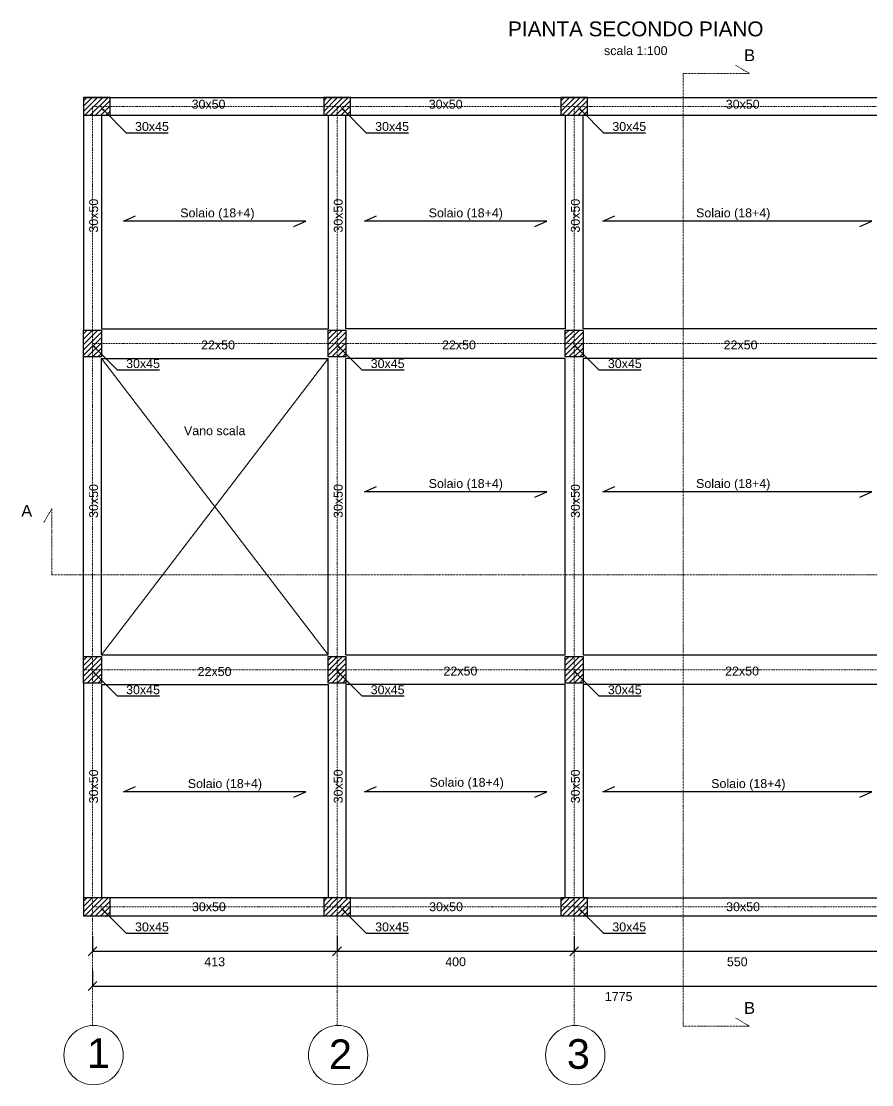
# Model space of a CAD drawing. Header units: millimetres. Extents: x -455371 to 117772, y -78417 to 116564.
# Drawn here: x -60691 to -46347, y -22450 to -4514 of the extents above; entities that cross this region are included whole.
import ezdxf
from ezdxf import colors
from ezdxf.entities.mleader import LeaderData, LeaderLine
from ezdxf.math import Vec2, Vec3

# ---------------------------------------------------------------- set-up
doc = ezdxf.new("R2010")
doc.units = ezdxf.units.MM
doc.linetypes.add('TRATTOPUNTO', pattern=[25.4, 12.7, -6.35, 0, -6.35])
doc.layers.get('0').update_dxf_attribs({"color": 255})
for name, color, linetype, lineweight in [('Cls', 7, 'Continuous', 25), ('fili fissi', 210, 'Continuous', 18), ('fili fissi tratteggiati', 210, 'TRATTOPUNTO', 18), ('quote', 5, 'Continuous', 15), ('Scritte', 7, 'Continuous', 15)]:
    doc.layers.add(name, color=color, linetype=linetype, lineweight=lineweight)
doc.layers.add('RETINI', color=253, linetype='Continuous')
doc.styles.get("Standard").update_dxf_attribs({"font": 'arial.ttf'})
doc.dimstyles.new('scala1 a 100', dxfattribs={"dimtxt": 150, "dimasz": 150, "dimexe": 0.18, "dimexo": 250, "dimgap": 100, "dimtad": 2, "dimdec": 0, "dimlfac": 0.1, "dimzin": 0, "dimdsep": 46, "dimtxsty": 'Standard', "dimblk": 'OBLIQUE', "dimcen": -100, "dimadec": 0, "dimazin": 0, "dimtfac": 1, "dimtdec": 0, "dimtofl": 0, "dimtmove": 0, "dimatfit": 3, "dimfxl": 250, "dimfxlon": 1, "dimtolj": 1, "dimtzin": 0, "dimarcsym": 0})

# ---------------------------------------------------------------- blocks, each defined once
blk = doc.blocks.new('_Oblique')
at = {"color": 0, "linetype": 'ByBlock', "lineweight": -2}
blk.add_line((-0.5, -0.5), (0.5, 0.5), dxfattribs=at)
blk = doc.blocks.new('*D2142')
at = {"layer": 'Defpoints', "color": 0, "transparency": 16777216}
for p in [(-59490, -19450), (-55365, -19450), (-55365, -20200)]:
    blk.add_point(p, dxfattribs=at)
at = {"layer": 'quote', "color": 0, "lineweight": -2, "transparency": 16777216}
for p, q in [((-59490, -19950), (-59490, -20200)), ((-55365, -19950), (-55365, -20200)), ((-59490, -20200), (-55365, -20200))]:
    blk.add_line(p, q, dxfattribs=at)
at = {"layer": 'quote', "color": 0, "lineweight": -2, "transparency": 16777216, "xscale": 150, "yscale": 150, "zscale": 150, "rotation": 180}
blk.add_blockref('_Oblique', (-59490, -20200), dxfattribs=at)
at = {"layer": 'quote', "color": 0, "lineweight": -2, "transparency": 16777216, "xscale": 150, "yscale": 150, "zscale": 150}
blk.add_blockref('_Oblique', (-55365, -20200), dxfattribs=at)
at = {"layer": 'quote', "color": 0, "transparency": 16777216, "insert": (-57428, -20377), "char_height": 150, "attachment_point": 5}
blk.add_mtext('\\A1;413', dxfattribs=at)
blk = doc.blocks.new('*D2143')
at = {"layer": 'Defpoints', "color": 0, "transparency": 16777216}
for p in [(-55365, -19450), (-51365, -19450), (-51365, -20200)]:
    blk.add_point(p, dxfattribs=at)
at = {"layer": 'quote', "color": 0, "lineweight": -2, "transparency": 16777216}
for p, q in [((-55365, -19950), (-55365, -20200)), ((-51365, -19950), (-51365, -20200)), ((-55365, -20200), (-51365, -20200))]:
    blk.add_line(p, q, dxfattribs=at)
at = {"layer": 'quote', "color": 0, "lineweight": -2, "transparency": 16777216, "xscale": 150, "yscale": 150, "zscale": 150, "rotation": 180}
blk.add_blockref('_Oblique', (-55365, -20200), dxfattribs=at)
at = {"layer": 'quote', "color": 0, "lineweight": -2, "transparency": 16777216, "xscale": 150, "yscale": 150, "zscale": 150}
blk.add_blockref('_Oblique', (-51365, -20200), dxfattribs=at)
at = {"layer": 'quote', "color": 0, "transparency": 16777216, "insert": (-53365, -20377), "char_height": 150, "attachment_point": 5}
blk.add_mtext('\\A1;400', dxfattribs=at)
blk = doc.blocks.new('*D2144')
at = {"layer": 'Defpoints', "color": 0, "transparency": 16777216}
for p in [(-51365, -19450), (-45865, -19450), (-45865, -20200)]:
    blk.add_point(p, dxfattribs=at)
at = {"layer": 'quote', "color": 0, "lineweight": -2, "transparency": 16777216}
for p, q in [((-51365, -19950), (-51365, -20200)), ((-45865, -19950), (-45865, -20200)), ((-51365, -20200), (-45865, -20200))]:
    blk.add_line(p, q, dxfattribs=at)
at = {"layer": 'quote', "color": 0, "lineweight": -2, "transparency": 16777216, "xscale": 150, "yscale": 150, "zscale": 150, "rotation": 180}
blk.add_blockref('_Oblique', (-51365, -20200), dxfattribs=at)
at = {"layer": 'quote', "color": 0, "lineweight": -2, "transparency": 16777216, "xscale": 150, "yscale": 150, "zscale": 150}
blk.add_blockref('_Oblique', (-45865, -20200), dxfattribs=at)
at = {"layer": 'quote', "color": 0, "transparency": 16777216, "insert": (-48615, -20377), "char_height": 150, "attachment_point": 5}
blk.add_mtext('\\A1;550', dxfattribs=at)
blk = doc.blocks.new('*D2138')
at = {"layer": 'Defpoints', "color": 0, "transparency": 16777216}
for p in [(-59490, -19450), (-41740, -19450), (-41740, -20786)]:
    blk.add_point(p, dxfattribs=at)
at = {"layer": 'quote', "color": 0, "lineweight": -2, "transparency": 16777216}
for p, q in [((-59490, -20536), (-59490, -20786)), ((-41740, -20536), (-41740, -20786)), ((-59490, -20786), (-41740, -20786))]:
    blk.add_line(p, q, dxfattribs=at)
at = {"layer": 'quote', "color": 0, "lineweight": -2, "transparency": 16777216, "xscale": 150, "yscale": 150, "zscale": 150, "rotation": 180}
blk.add_blockref('_Oblique', (-59490, -20786), dxfattribs=at)
at = {"layer": 'quote', "color": 0, "lineweight": -2, "transparency": 16777216, "xscale": 150, "yscale": 150, "zscale": 150}
blk.add_blockref('_Oblique', (-41740, -20786), dxfattribs=at)
at = {"layer": 'quote', "color": 0, "transparency": 16777216, "insert": (-50615, -20963), "char_height": 150, "attachment_point": 5}
blk.add_mtext('\\A1;1775', dxfattribs=at)

msp = doc.modelspace()

# ---------------------------------------------------------------- hatches: boundary and pattern name
at = {"layer": 'RETINI'}
h = msp.add_hatch(dxfattribs=at)
h.set_pattern_fill('ANSI31', color=256, scale=20)
h.set_pattern_definition([(45, (43891.82, -52022.914), (-44.90128, 44.90128), [])])
h.paths.add_polyline_path([(-59490.3, -5800.4), (-59640.3, -5800.4), (-59640.3, -6100.4), (-59490.3, -6100.4)])
h.paths.add_polyline_path([(-59190.3, -5800.4), (-59490.3, -5800.4), (-59490.3, -6100.4), (-59190.3, -6100.4)])
h = msp.add_hatch(dxfattribs=at)
h.set_pattern_fill('ANSI31', color=256, scale=20)
h.set_pattern_definition([(45, (47941.82, -52022.914), (-44.90128, 44.90128), [])])
h.paths.add_polyline_path([(-55440.3, -5800.4), (-55590.3, -5800.4), (-55590.3, -6100.4), (-55440.3, -6100.4)])
h.paths.add_polyline_path([(-55140.3, -5800.4), (-55440.3, -5800.4), (-55440.3, -6100.4), (-55140.3, -6100.4)])
h = msp.add_hatch(dxfattribs=at)
h.set_pattern_fill('ANSI31', color=256, scale=20)
h.set_pattern_definition([(45, (51941.82, -52022.914), (-44.90128, 44.90128), [])])
h.paths.add_polyline_path([(-51440.3, -5800.4), (-51590.3, -5800.4), (-51590.3, -6100.4), (-51440.3, -6100.4)])
h.paths.add_polyline_path([(-51140.3, -5800.4), (-51440.3, -5800.4), (-51440.3, -6100.4), (-51140.3, -6100.4)])
h = msp.add_hatch(dxfattribs=at)
h.set_pattern_fill('ANSI31', color=256, scale=20)
h.set_pattern_definition([(45, (30902.244, 5500), (-44.90128, 44.90128), [])])
h.paths.add_polyline_path([(-59490.3, -9725.4), (-59640.3, -9725.4), (-59640.3, -10175.4), (-59490.3, -10175.4)])
h.paths.add_polyline_path([(-59340.3, -9725.4), (-59490.3, -9725.4), (-59490.3, -9950.4), (-59340.3, -9950.4)])
h.paths.add_polyline_path([(-59340.3, -9950.4), (-59490.3, -9950.4), (-59490.3, -10175.4), (-59340.3, -10175.4)])
h = msp.add_hatch(dxfattribs=at)
h.set_pattern_fill('ANSI31', color=256, scale=20)
h.set_pattern_definition([(45, (35027.244, 5500), (-44.90128, 44.90128), [])])
h.paths.add_polyline_path([(-55365.3, -9725.4), (-55515.3, -9725.4), (-55515.3, -10175.4), (-55365.3, -10175.4)])
h.paths.add_polyline_path([(-55215.3, -9725.4), (-55365.3, -9725.4), (-55365.3, -9950.4), (-55215.3, -9950.4)])
h.paths.add_polyline_path([(-55215.3, -9950.4), (-55365.3, -9950.4), (-55365.3, -10175.4), (-55215.3, -10175.4)])
h = msp.add_hatch(dxfattribs=at)
h.set_pattern_fill('ANSI31', color=256, scale=20)
h.set_pattern_definition([(45, (39027.244, 5500), (-44.90128, 44.90128), [])])
h.paths.add_polyline_path([(-51365.3, -9725.4), (-51515.3, -9725.4), (-51515.3, -10175.4), (-51365.3, -10175.4)])
h.paths.add_polyline_path([(-51215.3, -9725.4), (-51365.3, -9725.4), (-51365.3, -9950.4), (-51215.3, -9950.4)])
h.paths.add_polyline_path([(-51215.3, -9950.4), (-51365.3, -9950.4), (-51365.3, -10175.4), (-51215.3, -10175.4)])
h = msp.add_hatch(dxfattribs=at)
h.set_pattern_fill('ANSI31', color=256, scale=20)
h.set_pattern_definition([(45, (30902.244, 1e-11), (-44.90128, 44.90128), [])])
h.paths.add_polyline_path([(-59490.3, -15225.4), (-59640.3, -15225.4), (-59640.3, -15675.4), (-59490.3, -15675.4)])
h.paths.add_polyline_path([(-59340.3, -15225.4), (-59490.3, -15225.4), (-59490.3, -15450.4), (-59340.3, -15450.4)])
h.paths.add_polyline_path([(-59340.3, -15450.4), (-59490.3, -15450.4), (-59490.3, -15675.4), (-59340.3, -15675.4)])
h = msp.add_hatch(dxfattribs=at)
h.set_pattern_fill('ANSI31', color=256, scale=20)
h.set_pattern_definition([(45, (35027.244, 1e-11), (-44.90128, 44.90128), [])])
h.paths.add_polyline_path([(-55365.3, -15225.4), (-55515.3, -15225.4), (-55515.3, -15675.4), (-55365.3, -15675.4)])
h.paths.add_polyline_path([(-55215.3, -15225.4), (-55365.3, -15225.4), (-55365.3, -15450.4), (-55215.3, -15450.4)])
h.paths.add_polyline_path([(-55215.3, -15450.4), (-55365.3, -15450.4), (-55365.3, -15675.4), (-55215.3, -15675.4)])
h = msp.add_hatch(dxfattribs=at)
h.set_pattern_fill('ANSI31', color=256, scale=20)
h.set_pattern_definition([(45, (39027.244, 3e-10), (-44.90128, 44.90128), [])])
h.paths.add_polyline_path([(-51365.3, -15225.4), (-51515.3, -15225.4), (-51515.3, -15675.4), (-51365.3, -15675.4)])
h.paths.add_polyline_path([(-51215.3, -15225.4), (-51365.3, -15225.4), (-51365.3, -15450.4), (-51215.3, -15450.4)])
h.paths.add_polyline_path([(-51215.3, -15450.4), (-51365.3, -15450.4), (-51365.3, -15675.4), (-51215.3, -15675.4)])
h = msp.add_hatch(dxfattribs=at)
h.set_pattern_fill('ANSI31', color=256, scale=20)
h.set_pattern_definition([(45, (43891.82, -65522.914), (-44.90128, 44.90128), [])])
h.paths.add_polyline_path([(-59490.3, -19300.4), (-59640.3, -19300.4), (-59640.3, -19600.4), (-59490.3, -19600.4)])
h.paths.add_polyline_path([(-59190.3, -19300.4), (-59490.3, -19300.4), (-59490.3, -19600.4), (-59190.3, -19600.4)])
h = msp.add_hatch(dxfattribs=at)
h.set_pattern_fill('ANSI31', color=256, scale=20)
h.set_pattern_definition([(45, (47941.82, -65522.914), (-44.90128, 44.90128), [])])
h.paths.add_polyline_path([(-55440.3, -19300.4), (-55590.3, -19300.4), (-55590.3, -19600.4), (-55440.3, -19600.4)])
h.paths.add_polyline_path([(-55140.3, -19300.4), (-55440.3, -19300.4), (-55440.3, -19600.4), (-55140.3, -19600.4)])
h = msp.add_hatch(dxfattribs=at)
h.set_pattern_fill('ANSI31', color=256, scale=20)
h.set_pattern_definition([(45, (51941.82, -65522.914), (-44.90128, 44.90128), [])])
h.paths.add_polyline_path([(-51440.3, -19300.4), (-51590.3, -19300.4), (-51590.3, -19600.4), (-51440.3, -19600.4)])
h.paths.add_polyline_path([(-51140.3, -19300.4), (-51440.3, -19300.4), (-51440.3, -19600.4), (-51140.3, -19600.4)])

# ---------------------------------------------------------------- linework, layer by layer
at = {"layer": 'Cls'}
for points in [[(-59640.3, -5800.4), (-55615.3, -5800.4)], [(-59640.3, -5800.4), (-59640.3, -6100.4), (-59190.3, -6100.4), (-59190.3, -5800.4), (-59640.3, -5800.4), (-59640.3, -5950.4)], [(-55615.3, -5800.4), (-51640.3, -5800.4)], [(-55590.3, -5800.4), (-55590.3, -6100.4), (-55140.3, -6100.4), (-55140.3, -5800.4), (-55590.3, -5800.4), (-55590.3, -5950.4)], [(-51640.3, -5800.4), (-51090.3, -5800.4)], [(-51590.3, -5800.4), (-51590.3, -6100.4), (-51140.3, -6100.4), (-51140.3, -5800.4), (-51590.3, -5800.4), (-51590.3, -5950.4)], [(-51090.3, -5800.4), (-46140.3, -5800.4)], [(-59640.3, -6100.4), (-59640.3, -9725.4)], [(-59340.3, -6100.4), (-59340.3, -9700.4)], [(-59340.3, -6100.4), (-55515.3, -6100.4), (-55515.3, -9700.4)], [(-55215.3, -9700.4), (-55215.3, -6100.4), (-51515.3, -6100.4), (-51515.3, -9700.4), (-55215.3, -9700.4)], [(-56092.5, -7977.8), (-55890.2, -7887.9), (-57427.8, -7887.9), (-58965.4, -7887.9), (-58763.1, -7798.1)], [(-52030, -7977.8), (-51827.7, -7887.9), (-53365.3, -7887.9), (-54902.9, -7887.9), (-54700.6, -7798.1)], [(-46550, -7977.8), (-46347.6, -7887.9), (-49342.9, -7887.9), (-50880.5, -7887.9), (-50678.2, -7798.1)], [(-59640.3, -10175.4), (-59640.3, -9725.4), (-59340.3, -9725.4), (-59340.3, -10175.4), (-59640.3, -10175.4)], [(-59340.3, -9700.4), (-55515.3, -9700.4)], [(-55515.3, -10175.4), (-55515.3, -9725.4), (-55215.3, -9725.4), (-55215.3, -10175.4), (-55515.3, -10175.4)], [(-51515.3, -10175.4), (-51515.3, -9725.4), (-51215.3, -9725.4), (-51215.3, -10175.4), (-51515.3, -10175.4)], [(-59640.3, -15225.4), (-59640.3, -10175.4)], [(-59340.3, -15200.4), (-59340.3, -10200.4)], [(-59340.3, -10200.4), (-55515.3, -10200.4)], [(-55515.3, -15200.4), (-55515.3, -10200.4)], [(-55215.3, -15200.4), (-55215.3, -10200.4)], [(-55215.3, -15200.4), (-51515.3, -15200.4), (-51515.3, -10200.4), (-55215.3, -10200.4)], [(-46015.3, -10200.4), (-51215.3, -10200.4), (-51215.3, -15200.4), (-46015.3, -15200.4)], [(-52030, -12542.3), (-51827.7, -12452.5), (-53365.3, -12452.5), (-54902.9, -12452.5), (-54700.6, -12362.7)], [(-46550, -12542.3), (-46347.6, -12452.5), (-49342.9, -12452.5), (-50880.5, -12452.5), (-50678.2, -12362.7)], [(-59640.3, -15675.4), (-59640.3, -15225.4), (-59340.3, -15225.4), (-59340.3, -15675.4), (-59640.3, -15675.4)], [(-59340.3, -15200.4), (-55515.3, -15200.4)], [(-55515.3, -15675.4), (-55515.3, -15225.4), (-55215.3, -15225.4), (-55215.3, -15675.4), (-55515.3, -15675.4)], [(-51515.3, -15675.4), (-51515.3, -15225.4), (-51215.3, -15225.4), (-51215.3, -15675.4), (-51515.3, -15675.4)], [(-59640.3, -15675.4), (-59640.3, -19300.4)], [(-59340.3, -15700.4), (-59340.3, -19300.4)], [(-55515.3, -15700.4), (-55515.3, -19300.4), (-59340.3, -19300.4)], [(-59340.3, -15700.4), (-55515.3, -15700.4)], [(-55215.3, -19300.4), (-51515.3, -19300.4), (-51515.3, -15700.4), (-55215.3, -15700.4)], [(-55215.3, -15700.4), (-55215.3, -19300.4)], [(-56092.5, -17602.8), (-55890.2, -17512.9), (-57427.8, -17512.9), (-58965.4, -17512.9), (-58763.1, -17423.1)], [(-52030, -17602.8), (-51827.7, -17512.9), (-53365.3, -17512.9), (-54902.9, -17512.9), (-54700.6, -17423.1)], [(-46550, -17602.8), (-46347.6, -17512.9), (-49342.9, -17512.9), (-50880.5, -17512.9), (-50678.2, -17423.1)], [(-59640.3, -19300.4), (-59640.3, -19600.4), (-59190.3, -19600.4), (-59190.3, -19300.4), (-59640.3, -19300.4), (-59640.3, -19450.4)], [(-55590.3, -19300.4), (-55590.3, -19600.4), (-55140.3, -19600.4), (-55140.3, -19300.4), (-55590.3, -19300.4), (-55590.3, -19450.4)], [(-51590.3, -19300.4), (-51590.3, -19600.4), (-51140.3, -19600.4), (-51140.3, -19300.4), (-51590.3, -19300.4), (-51590.3, -19450.4)], [(-51115.3, -19300.4), (-46115.3, -19300.4)], [(-59640.3, -19600.4), (-55115.3, -19600.4)], [(-55115.3, -19600.4), (-51640.3, -19600.4)], [(-51640.3, -19600.4), (-51090.3, -19600.4)], [(-51365.3, -19600.4), (-45865.3, -19600.4)]]:
    msp.add_lwpolyline(points, dxfattribs=at)
for points in [[(-46015.3, -9700.4), (-51215.3, -9700.4), (-51215.3, -6100.4), (-46015.3, -6100.4)], [(-46015.3, -15700.4), (-51215.3, -15700.4), (-51215.3, -19300.4), (-46015.3, -19300.4)]]:
    msp.add_lwpolyline(points, close=True, dxfattribs=at)
at = {"layer": 'fili fissi'}
for centre in [(-59471.8, -21950.1), (-55346.8, -21950.1), (-51346.8, -21950.1)]:
    msp.add_circle(centre, 500, dxfattribs=at)
at = {"layer": 'fili fissi tratteggiati'}
for p, q in [((-48408.7, -5393.7), (-48646.5, -5254.2)), ((-49527.8, -5393.7), (-48408.7, -5393.7)), ((-60172.8, -12730.7), (-60312.3, -12968.6)), ((-60172.8, -13849.9), (-60172.8, -12730.7)), ((-60172.8, -13849.9), (-39334.2, -13849.9)), ((-48408.7, -21461.5), (-48646.5, -21322)), ((-49527.8, -21461.5), (-48408.7, -21461.5))]:
    msp.add_line(p, q, dxfattribs=at)
at = {"layer": 'fili fissi tratteggiati', "ltscale": 0.25}
for p, q in [((-59490.3, -5950.4), (-39590.3, -5950.4)), ((-59490.3, -9950.4), (-39590.3, -9950.4)), ((-39590.3, -15450.4), (-59615.3, -15450.4))]:
    msp.add_line(p, q, dxfattribs=at)
at = {"layer": 'fili fissi tratteggiati'}
msp.add_lwpolyline([(-49527.8, -5393.7), (-49527.8, -21461.5)], dxfattribs=at)
at = {"layer": 'fili fissi tratteggiati', "ltscale": 0.25}
for points in [[(-59490.3, -21450.4), (-59490.3, -5950.4)], [(-55365.3, -5950.4), (-55365.3, -21450.4)], [(-51365.3, -21450.4), (-51365.3, -5950.4)], [(-59465.3, -19450.4), (-39590.3, -19450.4)]]:
    msp.add_lwpolyline(points, dxfattribs=at)
at = {"layer": 'quote'}
for points in [[(-59340.3, -10200.4), (-55515.3, -15200.4)], [(-59340.3, -15200.4), (-55515.3, -10200.4)]]:
    msp.add_lwpolyline(points, dxfattribs=at)

# ---------------------------------------------------------------- texts
at = {"layer": 'Scritte', "attachment_point": 1}
for s, width, gutter_width, heights, insert, char_height in [('\\pxqc;{\\H1.25x;PIANTA SECONDO PIANO\\P\\H0.6x;scala 1:100}', 4759.812, 0, [854.8], (-52706.4, -4518.1), 200), ('\\pxqc;B', 437.901, 0, [313.3], (-48626.8, -4987.2), 200), ('30x50', 1161.595, 12.5, [0], (-57818.1, -5838.3), 150), ('30x50', 1161.595, 12.5, [0], (-53818.1, -5838.3), 150), ('30x50', 1161.595, 12.5, [0], (-48809.1, -5838.3), 150), ('Solaio (18+4)', 1399.609, 12.5, [0], (-58009.3, -7671.1), 150), ('Solaio (18+4)', 1399.609, 12.5, [0], (-53819.9, -7671.1), 150), ('Solaio (18+4)', 1399.609, 12.5, [0], (-49309.2, -7671.1), 150), ('22x50', 1161.595, 12.5, [0], (-57656.8, -9898.3), 150), ('22x50', 1161.595, 12.5, [0], (-53594.3, -9898.3), 150), ('22x50', 1161.595, 12.5, [0], (-48844.3, -9898.3), 150), ('Vano scala', 1399.609, 12.5, [0], (-57946.5, -11345.5), 150), ('Solaio (18+4)', 1399.609, 12.5, [0], (-53819.9, -12235.6), 150), ('Solaio (18+4)', 1399.609, 12.5, [0], (-49309.2, -12235.6), 150), ('\\pxqc;A', 437.901, 0, [313.3], (-60817.2, -12672.2), 200), ('22x50', 1161.595, 12.5, [0], (-57715.8, -15406.8), 150), ('22x50', 1161.595, 12.5, [0], (-53569.3, -15398.3), 150), ('22x50', 1161.595, 12.5, [0], (-48819.3, -15398.3), 150), ('Solaio (18+4)', 1399.609, 12.5, [0], (-57882.4, -17296.1), 150), ('Solaio (18+4)', 1399.609, 12.5, [0], (-53804.4, -17274.6), 150), ('Solaio (18+4)', 1399.609, 12.5, [0], (-49054.4, -17296.1), 150), ('30x50', 96.457, 12.5, [0], (-57812.2, -19373.1), 150), ('30x50', 1161.595, 12.5, [0], (-53812.2, -19373.1), 150), ('30x50', 1161.595, 12.5, [0], (-48803.2, -19373.1), 150), ('\\pxqc;B', 437.901, 0, [313.3], (-48626.8, -21055), 200), ('1', 937.472, 12.5, [0], (-59583.1, -21665.7), 500), ('2', 937.472, 12.5, [0], (-55502, -21686.4), 500), ('3', 937.472, 12.5, [0], (-51488.5, -21681.8), 500)]:
    msp.add_mtext_dynamic_manual_height_columns(s, width=width, gutter_width=gutter_width, heights=heights, dxfattribs=dict(at, insert=insert, char_height=char_height))
at = {"layer": 'Scritte', "char_height": 150, "attachment_point": 1, "rotation": 90}
for insert in [(-59545.7, -8078.6), (-55420.7, -8078.6), (-51420.7, -8078.6), (-59545.7, -12891.1), (-55420.7, -12891.1), (-51420.7, -12891.1), (-59545.7, -17703.6), (-55420.7, -17703.6), (-51420.7, -17703.6)]:
    msp.add_mtext_dynamic_manual_height_columns('30x50', width=1136.536, gutter_width=12.5, heights=[0], dxfattribs=dict(at, insert=insert))

# ---------------------------------------------------------------- dimensions: what is measured, and where the dimension line sits
at = {"layer": 'quote'}
for base, p1, p2, picture, middle in [((-55365.3098744, -20200.0565188), (-59490.3098744, -19450.4367595), (-55365.3098744, -19450.4367595), '*D2142', (-57427.8098744, -20376.6936266)), ((-41740.3, -20786.3), (-59490.3, -19450.4), (-41740.3, -19450.4), '*D2138', (-50615.3, -20962.9))]:
    dim = msp.add_linear_dim(base=base, p1=p1, p2=p2, dimstyle='scala1 a 100', dxfattribs=at)
    dim.commit()
    dim.dimension.update_dxf_attribs({"geometry": picture, "text_midpoint": middle})
for base, p1, p2, picture, middle in [((-51365.3, -20200.1), (-55365.3, -19450.4), (-51365.3, -19450.4), '*D2143', (-53365.3, -20376.6)), ((-45865.3, -20200.1), (-51365.3, -19450.4), (-45865.3, -19450.4), '*D2144', (-48615.3, -20376.6))]:
    dim = msp.add_linear_dim(base=base, p1=p1, p2=p2, dimstyle='scala1 a 100', override={"dimtmove": 1}, dxfattribs=at)
    dim.commit()
    dim.dimension.update_dxf_attribs({"geometry": picture, "text_midpoint": middle})

# ---------------------------------------------------------------- leaders
ml = msp.add_multileader_mtext('Standard', dxfattribs=at)
ml.set_content('30x45', color=256)
ml.set_leader_properties()
ml.build(insert=Vec2(0, 0))
ml.multileader.update_dxf_attribs({"text_left_attachment_type": 6, "text_right_attachment_type": 6, "dogleg_length": 100, "arrow_head_size": 100})
ctx = ml.context
ctx.base_point, ctx.char_height, ctx.arrow_head_size, ctx.landing_gap_size, ctx.plane_origin = Vec3(-58822.4, -6393.3), 150, 100, 50, Vec3(-59365.3, -5950.4)
ctx.left_attachment, ctx.right_attachment = 6, 6
notes = []
notes.append((ctx, [(0, (1, 1, 0), (-58922.4, -6393.3), (1, 0), 100, [(0, [(-59365.3, -5950.4), (-58922.4, -6393.3)], 0, [])])]))
ctx.mtext.insert, ctx.mtext.flow_direction = Vec3(-58772.4, -6213.3), 5
ml = msp.add_multileader_mtext('Standard', dxfattribs=at)
ml.set_content('30x45', color=256)
ml.set_leader_properties()
ml.build(insert=Vec2(0, 0))
ml.multileader.update_dxf_attribs({"text_left_attachment_type": 6, "text_right_attachment_type": 6, "dogleg_length": 100, "arrow_head_size": 100})
ctx = ml.context
ctx.base_point, ctx.char_height, ctx.arrow_head_size, ctx.landing_gap_size, ctx.plane_origin = Vec3(-54772.4, -6393.3), 150, 100, 50, Vec3(-55315.3, -5950.4)
ctx.left_attachment, ctx.right_attachment = 6, 6
notes.append((ctx, [(0, (1, 1, 0), (-54872.4, -6393.3), (1, 0), 100, [(0, [(-55315.3, -5950.4), (-54872.4, -6393.3)], 0, [])])]))
ctx.mtext.insert, ctx.mtext.flow_direction = Vec3(-54722.4, -6213.3), 5
ml = msp.add_multileader_mtext('Standard', dxfattribs=at)
ml.set_content('30x45', color=256)
ml.set_leader_properties()
ml.build(insert=Vec2(0, 0))
ml.multileader.update_dxf_attribs({"text_left_attachment_type": 6, "text_right_attachment_type": 6, "dogleg_length": 100, "arrow_head_size": 100})
ctx = ml.context
ctx.base_point, ctx.char_height, ctx.arrow_head_size, ctx.landing_gap_size, ctx.plane_origin = Vec3(-50772.4, -6393.3), 150, 100, 50, Vec3(-51315.3, -5950.4)
ctx.left_attachment, ctx.right_attachment = 6, 6
notes.append((ctx, [(0, (1, 1, 0), (-50872.4, -6393.3), (1, 0), 100, [(0, [(-51315.3, -5950.4), (-50872.4, -6393.3)], 0, [])])]))
ctx.mtext.insert, ctx.mtext.flow_direction = Vec3(-50722.4, -6213.3), 5
ml = msp.add_multileader_mtext('Standard', dxfattribs=at)
ml.set_content('30x45', color=256)
ml.set_leader_properties()
ml.build(insert=Vec2(0, 0))
ml.multileader.update_dxf_attribs({"text_left_attachment_type": 6, "text_right_attachment_type": 6, "dogleg_length": 100, "arrow_head_size": 100})
ctx = ml.context
ctx.base_point, ctx.char_height, ctx.arrow_head_size, ctx.landing_gap_size, ctx.plane_origin = Vec3(-58972.4, -10393.3), 150, 100, 50, Vec3(-59515.3, -9950.4)
ctx.left_attachment, ctx.right_attachment = 6, 6
notes.append((ctx, [(0, (1, 1, 0), (-59072.4, -10393.3), (1, 0), 100, [(0, [(-59515.3, -9950.4), (-59072.4, -10393.3)], 0, [])])]))
ctx.mtext.insert, ctx.mtext.flow_direction = Vec3(-58922.4, -10213.3), 5
ml = msp.add_multileader_mtext('Standard', dxfattribs=at)
ml.set_content('30x45', color=256)
ml.set_leader_properties()
ml.build(insert=Vec2(0, 0))
ml.multileader.update_dxf_attribs({"text_left_attachment_type": 6, "text_right_attachment_type": 6, "dogleg_length": 100, "arrow_head_size": 100})
ctx = ml.context
ctx.base_point, ctx.char_height, ctx.arrow_head_size, ctx.landing_gap_size, ctx.plane_origin = Vec3(-54847.4, -10393.3), 150, 100, 50, Vec3(-55390.3, -9950.4)
ctx.left_attachment, ctx.right_attachment = 6, 6
notes.append((ctx, [(0, (1, 1, 0), (-54947.4, -10393.3), (1, 0), 100, [(0, [(-55390.3, -9950.4), (-54947.4, -10393.3)], 0, [])])]))
ctx.mtext.insert, ctx.mtext.flow_direction = Vec3(-54797.4, -10213.3), 5
ml = msp.add_multileader_mtext('Standard', dxfattribs=at)
ml.set_content('30x45', color=256)
ml.set_leader_properties()
ml.build(insert=Vec2(0, 0))
ml.multileader.update_dxf_attribs({"text_left_attachment_type": 6, "text_right_attachment_type": 6, "dogleg_length": 100, "arrow_head_size": 100})
ctx = ml.context
ctx.base_point, ctx.char_height, ctx.arrow_head_size, ctx.landing_gap_size, ctx.plane_origin = Vec3(-50847.4, -10393.3), 150, 100, 50, Vec3(-51390.3, -9950.4)
ctx.left_attachment, ctx.right_attachment = 6, 6
notes.append((ctx, [(0, (1, 1, 0), (-50947.4, -10393.3), (1, 0), 100, [(0, [(-51390.3, -9950.4), (-50947.4, -10393.3)], 0, [])])]))
ctx.mtext.insert, ctx.mtext.flow_direction = Vec3(-50797.4, -10213.3), 5
ml = msp.add_multileader_mtext('Standard', dxfattribs=at)
ml.set_content('30x45', color=256)
ml.set_leader_properties()
ml.build(insert=Vec2(0, 0))
ml.multileader.update_dxf_attribs({"text_left_attachment_type": 6, "text_right_attachment_type": 6, "dogleg_length": 100, "arrow_head_size": 100})
ctx = ml.context
ctx.base_point, ctx.char_height, ctx.arrow_head_size, ctx.landing_gap_size, ctx.plane_origin = Vec3(-58972.4, -15893.3), 150, 100, 50, Vec3(-59515.3, -15450.4)
ctx.left_attachment, ctx.right_attachment = 6, 6
notes.append((ctx, [(0, (1, 1, 0), (-59072.4, -15893.3), (1, 0), 100, [(0, [(-59515.3, -15450.4), (-59072.4, -15893.3)], 0, [])])]))
ctx.mtext.insert, ctx.mtext.flow_direction = Vec3(-58922.4, -15713.3), 5
ml = msp.add_multileader_mtext('Standard', dxfattribs=at)
ml.set_content('30x45', color=256)
ml.set_leader_properties()
ml.build(insert=Vec2(0, 0))
ml.multileader.update_dxf_attribs({"text_left_attachment_type": 6, "text_right_attachment_type": 6, "dogleg_length": 100, "arrow_head_size": 100})
ctx = ml.context
ctx.base_point, ctx.char_height, ctx.arrow_head_size, ctx.landing_gap_size, ctx.plane_origin = Vec3(-54847.4, -15893.3), 150, 100, 50, Vec3(-55390.3, -15450.4)
ctx.left_attachment, ctx.right_attachment = 6, 6
notes.append((ctx, [(0, (1, 1, 0), (-54947.4, -15893.3), (1, 0), 100, [(0, [(-55390.3, -15450.4), (-54947.4, -15893.3)], 0, [])])]))
ctx.mtext.insert, ctx.mtext.flow_direction = Vec3(-54797.4, -15713.3), 5
ml = msp.add_multileader_mtext('Standard', dxfattribs=at)
ml.set_content('30x45', color=256)
ml.set_leader_properties()
ml.build(insert=Vec2(0, 0))
ml.multileader.update_dxf_attribs({"text_left_attachment_type": 6, "text_right_attachment_type": 6, "dogleg_length": 100, "arrow_head_size": 100})
ctx = ml.context
ctx.base_point, ctx.char_height, ctx.arrow_head_size, ctx.landing_gap_size, ctx.plane_origin = Vec3(-50847.4, -15893.3), 150, 100, 50, Vec3(-51390.3, -15450.4)
ctx.left_attachment, ctx.right_attachment = 6, 6
notes.append((ctx, [(0, (1, 1, 0), (-50947.4, -15893.3), (1, 0), 100, [(0, [(-51390.3, -15450.4), (-50947.4, -15893.3)], 0, [])])]))
ctx.mtext.insert, ctx.mtext.flow_direction = Vec3(-50797.4, -15713.3), 5
ml = msp.add_multileader_mtext('Standard', dxfattribs=at)
ml.set_content('30x45', color=256)
ml.set_leader_properties()
ml.build(insert=Vec2(0, 0))
ml.multileader.update_dxf_attribs({"text_left_attachment_type": 6, "text_right_attachment_type": 6, "dogleg_length": 100, "arrow_head_size": 100})
ctx = ml.context
ctx.base_point, ctx.char_height, ctx.arrow_head_size, ctx.landing_gap_size, ctx.plane_origin = Vec3(-58822.4, -19893.3), 150, 100, 50, Vec3(-59365.3, -19450.4)
ctx.left_attachment, ctx.right_attachment = 6, 6
notes.append((ctx, [(0, (1, 1, 0), (-58922.4, -19893.3), (1, 0), 100, [(0, [(-59365.3, -19450.4), (-58922.4, -19893.3)], 0, [])])]))
ctx.mtext.insert, ctx.mtext.flow_direction = Vec3(-58772.4, -19713.3), 5
ml = msp.add_multileader_mtext('Standard', dxfattribs=at)
ml.set_content('30x45', color=256)
ml.set_leader_properties()
ml.build(insert=Vec2(0, 0))
ml.multileader.update_dxf_attribs({"text_left_attachment_type": 6, "text_right_attachment_type": 6, "dogleg_length": 100, "arrow_head_size": 100})
ctx = ml.context
ctx.base_point, ctx.char_height, ctx.arrow_head_size, ctx.landing_gap_size, ctx.plane_origin = Vec3(-54772.4, -19893.3), 150, 100, 50, Vec3(-55315.3, -19450.4)
ctx.left_attachment, ctx.right_attachment = 6, 6
notes.append((ctx, [(0, (1, 1, 0), (-54872.4, -19893.3), (1, 0), 100, [(0, [(-55315.3, -19450.4), (-54872.4, -19893.3)], 0, [])])]))
ctx.mtext.insert, ctx.mtext.flow_direction = Vec3(-54722.4, -19713.3), 5
ml = msp.add_multileader_mtext('Standard', dxfattribs=at)
ml.set_content('30x45', color=256)
ml.set_leader_properties()
ml.build(insert=Vec2(0, 0))
ml.multileader.update_dxf_attribs({"text_left_attachment_type": 6, "text_right_attachment_type": 6, "dogleg_length": 100, "arrow_head_size": 100})
ctx = ml.context
ctx.base_point, ctx.char_height, ctx.arrow_head_size, ctx.landing_gap_size, ctx.plane_origin = Vec3(-50772.4, -19893.3), 150, 100, 50, Vec3(-51315.3, -19450.4)
ctx.left_attachment, ctx.right_attachment = 6, 6
notes.append((ctx, [(0, (1, 1, 0), (-50872.4, -19893.3), (1, 0), 100, [(0, [(-51315.3, -19450.4), (-50872.4, -19893.3)], 0, [])])]))
ctx.mtext.insert, ctx.mtext.flow_direction = Vec3(-50722.4, -19713.3), 5
for ctx, leaders in notes:
    for number, flags, end, landing, length, lines in leaders:
        leader = LeaderData()
        leader.index, (leader.has_last_leader_line, leader.has_dogleg_vector, leader.attachment_direction) = number, flags
        leader.last_leader_point, leader.dogleg_vector, leader.dogleg_length = Vec3(end), Vec3(landing), length
        for number, points, colour, breaks in lines:
            line = LeaderLine()
            line.index, line.vertices, line.color, line.breaks = number, Vec3.list(points), colors.encode_raw_color(colour), breaks
            leader.lines.append(line)
        ctx.leaders.append(leader)

doc.saveas('drawing.dxf')
